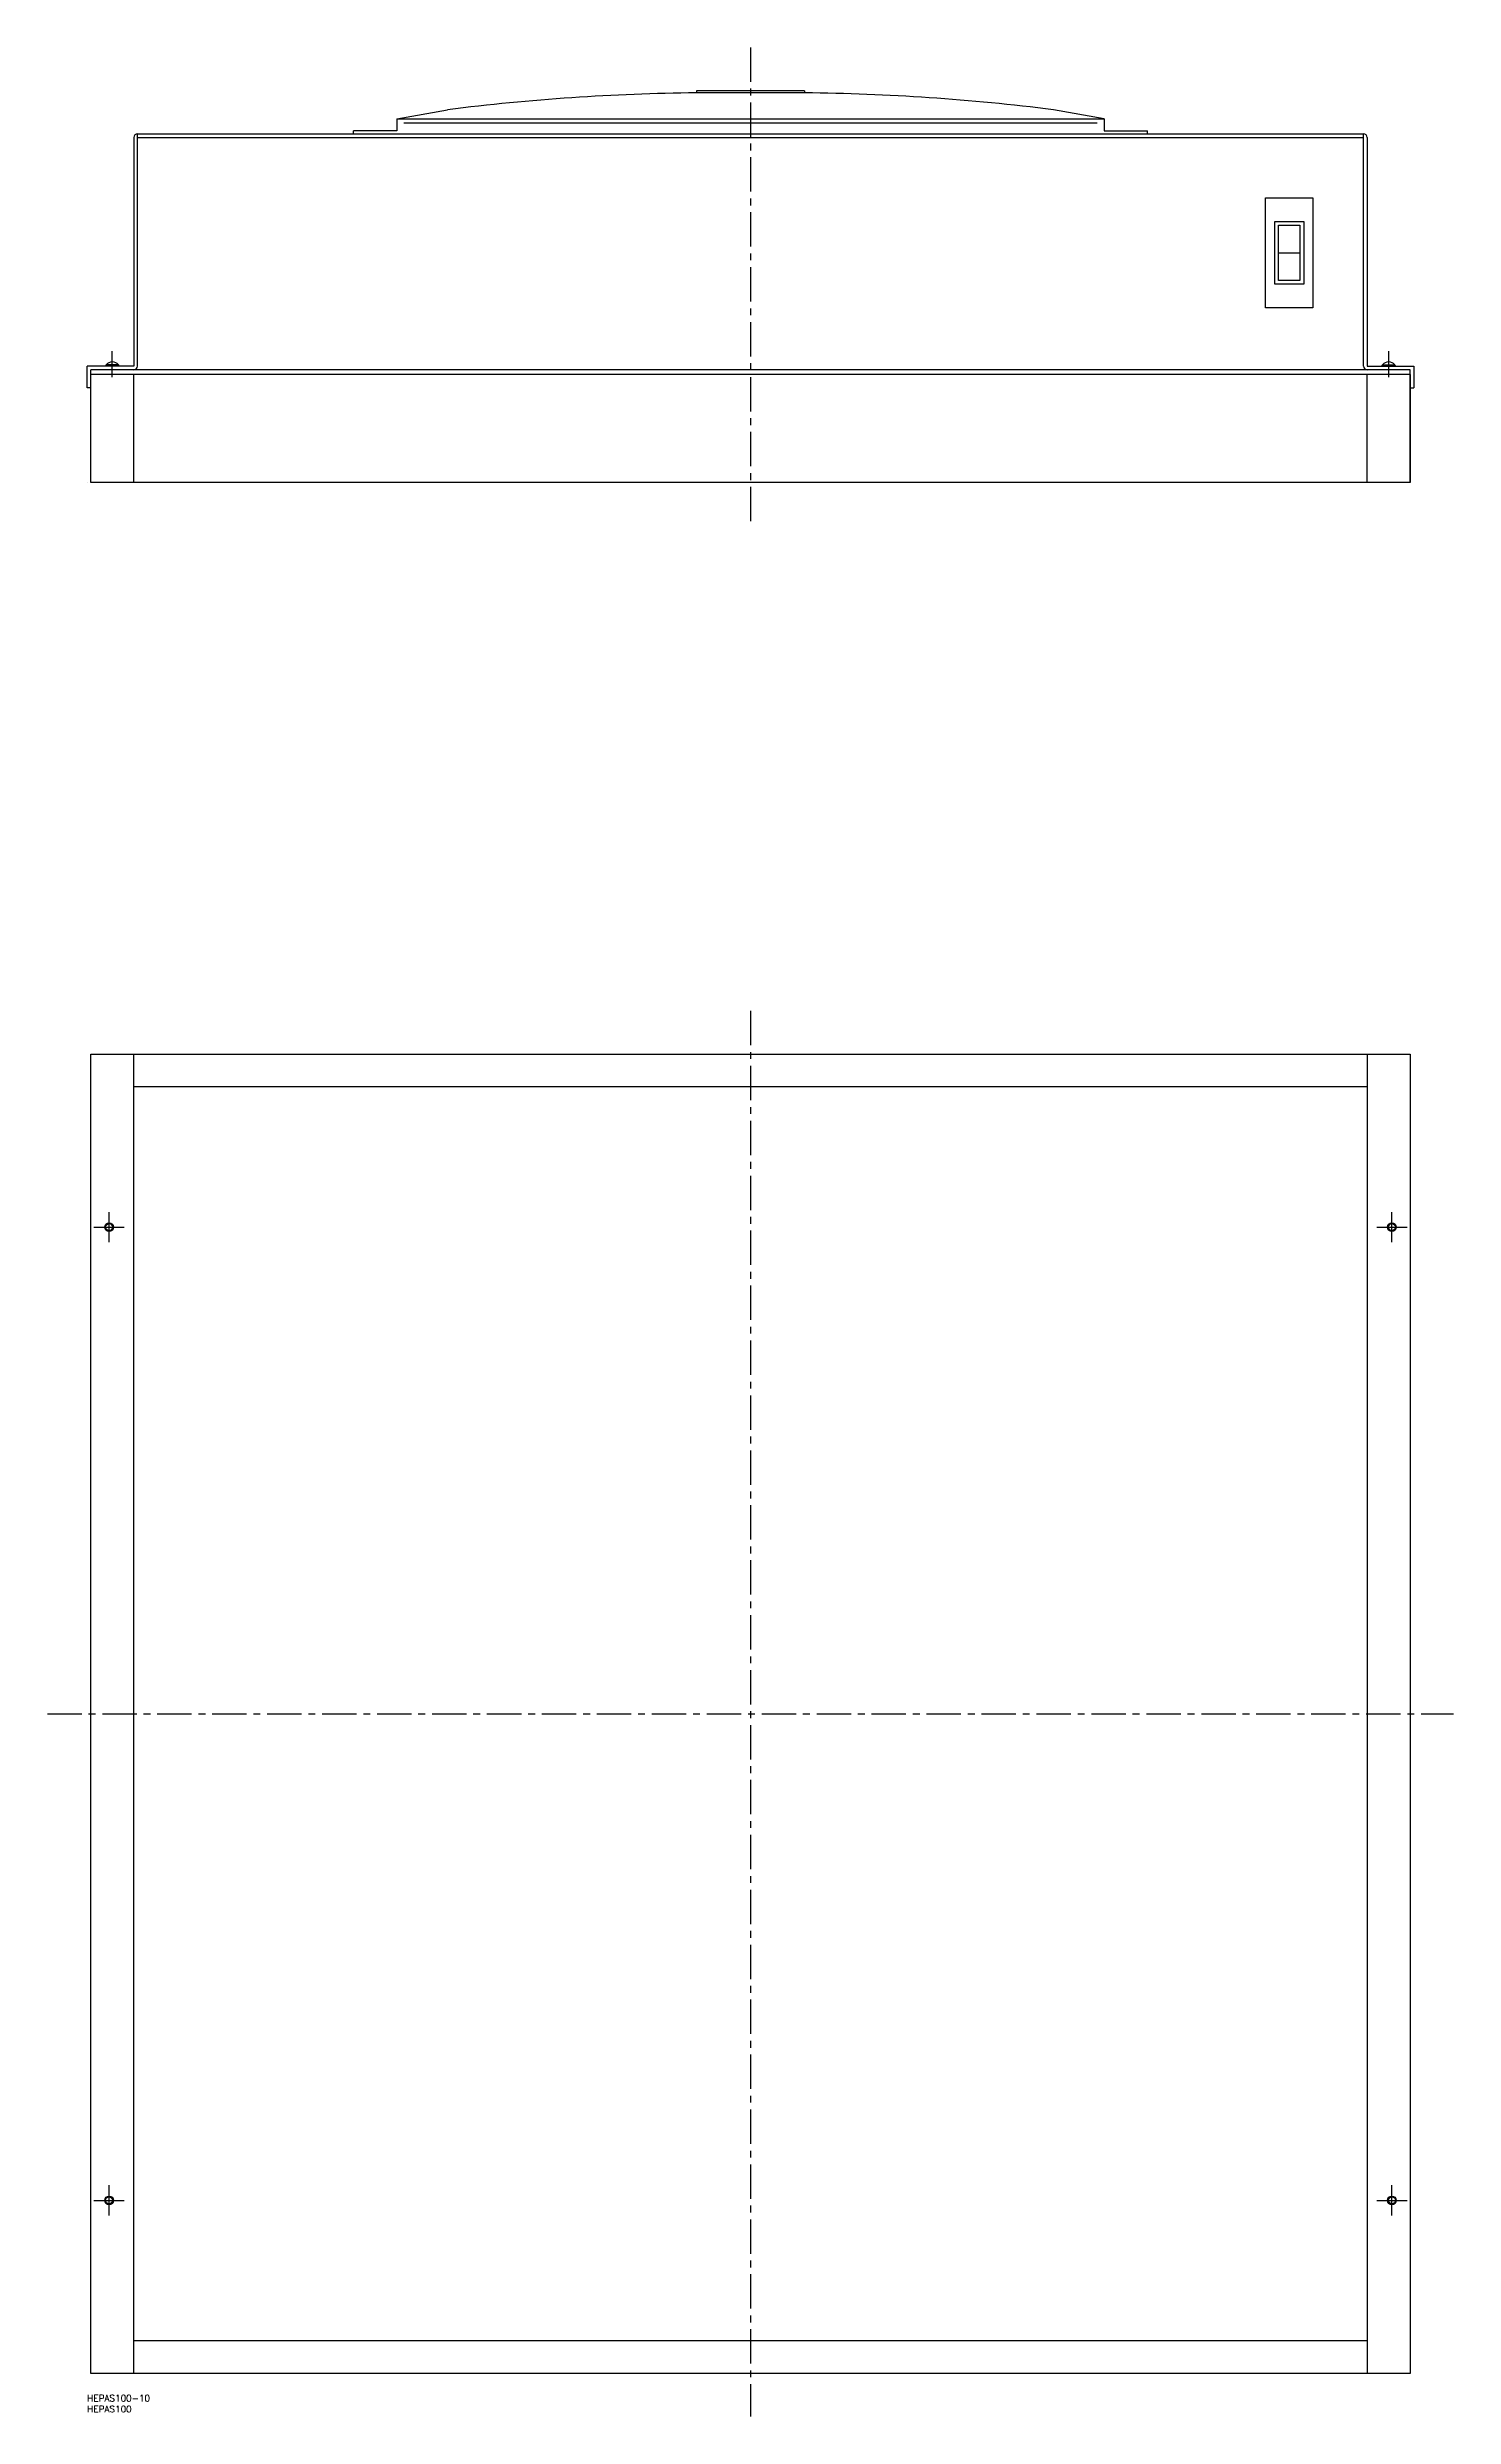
# Model space of a CAD drawing. Extents: x -18 to 632, y -10 to 2013.
# Drawn here: x -18 to 632, y -10 to 1086 of the extents above; entities that cross this region are included whole.
import ezdxf

# ---------------------------------------------------------------- set-up
doc = ezdxf.new("R2010")
doc.units = 0
doc.header["$LTSCALE"] = 0.5
doc.linetypes.add('CENTER', pattern=[50.8, 31.75, -6.35, 6.35, -6.35])
for name, color, linetype in [('MSM_CENTER', 1, 'CENTER'), ('MSM_CONTINUOUS', 7, 'CONTINUOUS'), ('MSM_NARROW', 5, 'CONTINUOUS')]:
    doc.layers.add(name, color=color, linetype=linetype)
doc.styles.get("Standard").update_dxf_attribs({"font": 'txt.shx', "height": 3, "bigfont": 'bigfont.shx'})

# ---------------------------------------------------------------- blocks, each defined once
blk = doc.blocks.new('*U3')
at = {"layer": 'MSM_CONTINUOUS'}
blk.add_text('HEPAS100-10', height=3, dxfattribs=at).set_placement((0, -3))
blk = doc.blocks.new('*U4')
at = {"layer": 'MSM_CONTINUOUS'}
blk.add_text('HEPAS100', height=3, dxfattribs=at).set_placement((0, -8))

msp = doc.modelspace()

# ---------------------------------------------------------------- linework, layer by layer
at = {"layer": 'MSM_CENTER'}
for p, q in [((306.6, 1085.5), (306.6, 864.3)), ((11.6, 933.1), (11.6, 945.1)), ((601.6, 933.1), (601.6, 945.1)), ((306.6, 640), (306.6, -10)), ((3.1, 540), (17.1, 540)), ((10.1, 533), (10.1, 547)), ((596.1, 540), (610.1, 540)), ((603.1, 533), (603.1, 547)), ((-18.4, 315), (631.6, 315)), ((3.1, 90), (17.1, 90)), ((10.1, 83), (10.1, 97)), ((596.1, 90), (610.1, 90)), ((603.1, 83), (603.1, 97))]:
    msp.add_line(p, q, dxfattribs=at)
at = {"layer": 'MSM_CONTINUOUS'}
for p, q in [((331.6, 1065.5), (281.6, 1065.5)), ((281.6, 1065.5), (281.6, 1064.5)), ((331.6, 1064.5), (281.6, 1064.5)), ((331.6, 1065.5), (331.6, 1064.5)), ((143.1, 1052.5), (166.6, 1056.7)), ((143.1, 1052.5), (143.1, 1047)), ((143.1, 1052.5), (470.1, 1052.5)), ((470.1, 1052.5), (446.6, 1056.7)), ((470.1, 1052.5), (470.1, 1047)), ((21.6, 1043.9), (21.6, 938.1)), ((23.2, 1045.5), (590, 1045.5)), ((23.2, 938.1), (23.2, 1045.5)), ((23.2, 1043.9), (590, 1043.9)), ((143.1, 1047), (123.1, 1047)), ((123.1, 1045.5), (123.1, 1047)), ((466.8, 1050.5), (146.4, 1050.5)), ((470.1, 1047), (490.1, 1047)), ((490.1, 1045.5), (490.1, 1047)), ((590, 938.1), (590, 1045.5)), ((591.6, 1043.9), (591.6, 938.1)), ((544.6, 965.1), (544.6, 1015.9)), ((544.6, 1015.9), (566.6, 1015.9)), ((566.6, 1015.9), (566.6, 965.1)), ((548.9, 976), (548.9, 1005)), ((548.9, 1005), (562.4, 1005)), ((550.6, 977.8), (550.6, 1003.3)), ((550.6, 1003.3), (560.6, 1003.3)), ((560.6, 1003.3), (560.6, 977.8)), ((562.4, 1005), (562.4, 976)), ((550.6, 990.5), (560.6, 990.5)), ((562.4, 976), (548.9, 976)), ((560.6, 977.8), (550.6, 977.8)), ((566.6, 965.1), (544.6, 965.1)), ((21.6, 938.1), (0, 938.1)), ((0, 928.1), (0, 938.1)), ((1.6, 884.3), (1.6, 936.5)), ((611.6, 936.5), (1.6, 936.5)), ((611.6, 934.3), (1.6, 934.3)), ((14.8, 938.4), (8.4, 938.4)), ((8.4, 938.1), (8.4, 938.4)), ((14.5, 938.7), (8.7, 938.7)), ((8.7, 938.4), (8.7, 938.7)), ((14.5, 938.4), (14.5, 938.7)), ((14.8, 938.1), (14.8, 938.4)), ((21.6, 884.3), (21.6, 934.3)), ((591.6, 938.1), (613.2, 938.1)), ((591.6, 884.3), (591.6, 934.3)), ((598.4, 938.1), (598.4, 938.4)), ((598.4, 938.4), (604.8, 938.4)), ((598.7, 938.4), (598.7, 938.7)), ((598.7, 938.7), (604.5, 938.7)), ((604.5, 938.4), (604.5, 938.7)), ((604.8, 938.1), (604.8, 938.4)), ((611.6, 884.3), (611.6, 936.5)), ((611.6, 934.3), (611.6, 884.3)), ((613.2, 938.1), (613.2, 928.1)), ((1.6, 928.1), (0, 928.1)), ((611.6, 928.1), (613.2, 928.1)), ((0, 884.3), (0, 884.3)), ((611.6, 884.3), (1.6, 884.3)), ((1.6, 10), (1.6, 620)), ((1.6, 620), (611.6, 620)), ((21.6, 10), (21.6, 620)), ((591.6, 620), (591.6, 10)), ((611.6, 620), (611.6, 10)), ((21.6, 605), (591.6, 605)), ((591.6, 25), (21.6, 25)), ((611.6, 10), (1.6, 10))]:
    msp.add_line(p, q, dxfattribs=at)
for centre in [(10.1, 540), (603.1, 540), (10.1, 90), (603.1, 90)]:
    msp.add_circle(centre, 1.62, dxfattribs=at)
for centre, radius, start, end in [((293.2, 48.9), 1015.7, 90.6535, 97.1596), ((320, 48.9), 1015.7, 82.8404, 89.3464), ((23.2, 1043.9), 1.6, 90, 180), ((590, 1043.9), 1.6, 0, 90), ((11.6, 936.6), 3.5, 36.8703, 143.1297), ((21.6, 938.1), 1.6, 270, 0), ((591.6, 938.1), 1.6, 180, 270), ((601.6, 936.6), 3.5, 36.8703, 143.1297)]:
    msp.add_arc(centre, radius, start, end, dxfattribs=at)
at = {"layer": 'MSM_NARROW'}
for centre in [(10.1, 540), (603.1, 540), (10.1, 90), (603.1, 90)]:
    msp.add_circle(centre, 2, dxfattribs=at)

# ---------------------------------------------------------------- block references
at = {"layer": 'MSM_CONTINUOUS'}
for name in ['*U3', '*U4']:
    msp.add_blockref(name, (0, 0), dxfattribs=at)

doc.saveas('drawing.dxf')
